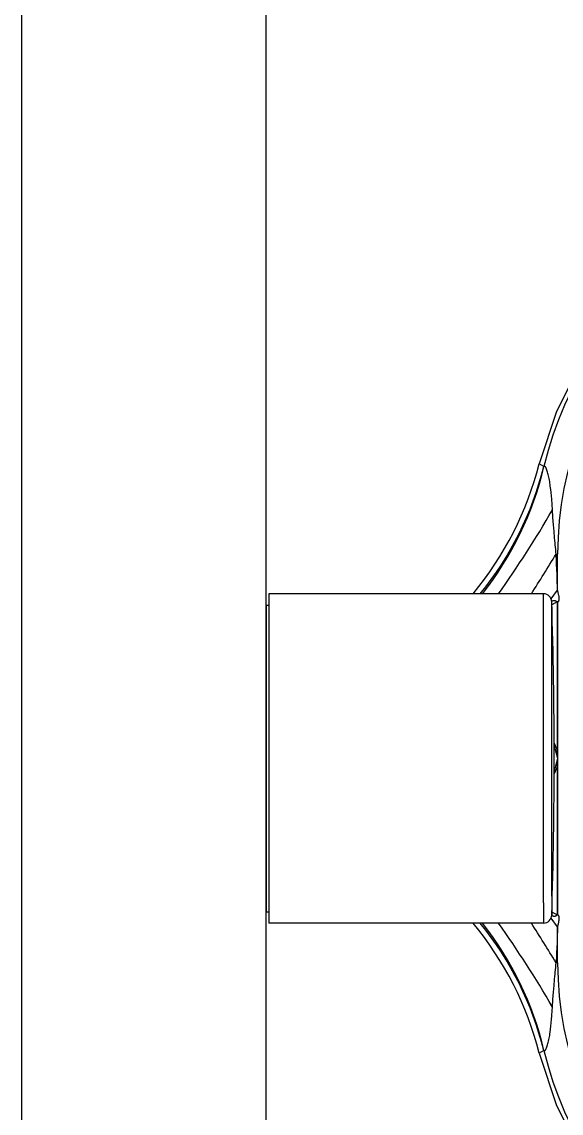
# Model space of a CAD drawing. Header units: millimetres. Extents: x 732 to 1037, y 127 to 299.
# Drawn here: x 739.3026 to 739.3688, y 284.644 to 284.7779 of the extents above; entities that cross this region are included whole.
import ezdxf

# ---------------------------------------------------------------- set-up
doc = ezdxf.new("R2010")
doc.units = ezdxf.units.MM
doc.layers.add('I-ARQ', color=8, linetype='Continuous')

msp = doc.modelspace()

# ---------------------------------------------------------------- linework, layer by layer
at = {"layer": 'I-ARQ'}
for p, q in [((739.30258, 283.97753), (739.30258, 285.18753)), ((739.33258, 283.97753), (739.33258, 285.18753))]:
    msp.add_line(p, q, dxfattribs=at)
for points, knots in [([(739.41067, 284.75853), (739.41067, 284.75853), (739.40392, 284.758), (739.40392, 284.758), (739.40392, 284.758), (739.40392, 284.758), (739.39732, 284.75649), (739.39732, 284.75649), (739.39732, 284.75649), (739.39732, 284.75649), (739.39101, 284.75403), (739.39101, 284.75403), (739.39101, 284.75403), (739.39101, 284.75403), (739.38513, 284.75069), (739.38513, 284.75069), (739.38513, 284.75069), (739.38513, 284.75069), (739.3798, 284.74652), (739.3798, 284.74652), (739.3798, 284.74652), (739.3798, 284.74652), (739.37514, 284.74162), (739.37514, 284.74162), (739.37514, 284.74162), (739.37514, 284.74162), (739.37124, 284.7361), (739.37124, 284.7361), (739.37124, 284.7361), (739.37124, 284.7361), (739.3682, 284.73007), (739.3682, 284.73007), (739.3682, 284.73007), (739.3682, 284.73007), (739.36607, 284.72366), (739.36607, 284.72366)], [0, 0, 0, 0, 0.111111, 0.111111, 0.111111, 0.111111, 0.222222, 0.222222, 0.222222, 0.222222, 0.333333, 0.333333, 0.333333, 0.333333, 0.444444, 0.444444, 0.444444, 0.444444, 0.555556, 0.555556, 0.555556, 0.555556, 0.666667, 0.666667, 0.666667, 0.666667, 0.777778, 0.777778, 0.777778, 0.777778, 0.888889, 0.888889, 0.888889, 0.888889, 1, 1, 1, 1]), ([(739.4554, 284.71989), (739.45192, 284.74115), (739.43396, 284.75703), (739.41243, 284.75787), (739.41243, 284.75787), (739.3909, 284.7587), (739.37176, 284.74427), (739.36664, 284.72333)], [0, 0, 0, 0, 0.5, 0.5, 0.5, 0.5, 1, 1, 1, 1]), ([(739.45245, 284.7194), (739.44889, 284.74116), (739.42922, 284.75655), (739.40725, 284.75477), (739.40725, 284.75477), (739.38527, 284.75298), (739.36834, 284.73463), (739.36834, 284.71258)], [0, 0, 0, 0, 0.5, 0.5, 0.5, 0.5, 1, 1, 1, 1]), ([(739.36666, 284.72332), (739.36666, 284.72332), (739.36665, 284.72332), (739.36665, 284.72332), (739.36665, 284.72332), (739.36665, 284.72332), (739.36665, 284.72332), (739.36665, 284.72332), (739.36665, 284.72332), (739.36665, 284.72332), (739.36665, 284.72332), (739.36665, 284.72332), (739.36665, 284.72332), (739.36665, 284.72332), (739.36665, 284.72332), (739.36665, 284.72332), (739.36665, 284.72332), (739.36665, 284.72332), (739.36664, 284.72332), (739.36664, 284.72332), (739.36664, 284.72332), (739.36664, 284.72332), (739.36664, 284.72332), (739.36664, 284.72332), (739.36664, 284.72332), (739.36664, 284.72332), (739.36664, 284.72333), (739.36664, 284.72333), (739.36664, 284.72333), (739.36664, 284.72333), (739.36664, 284.72333), (739.36664, 284.72333)], [0, 0, 0, 0, 0.125, 0.125, 0.125, 0.125, 0.25, 0.25, 0.25, 0.25, 0.375, 0.375, 0.375, 0.375, 0.5, 0.5, 0.5, 0.5, 0.625, 0.625, 0.625, 0.625, 0.75, 0.75, 0.75, 0.75, 0.875, 0.875, 0.875, 0.875, 1, 1, 1, 1]), ([(739.3677, 284.71801), (739.3677, 284.71801), (739.36766, 284.71867), (739.36766, 284.71867), (739.36766, 284.71867), (739.36766, 284.71867), (739.36761, 284.71931), (739.36761, 284.71931), (739.36761, 284.71931), (739.36761, 284.71931), (739.36757, 284.71973), (739.36757, 284.71973), (739.36757, 284.71973), (739.36757, 284.71973), (739.36753, 284.72014), (739.36753, 284.72014), (739.36753, 284.72014), (739.36753, 284.72014), (739.36749, 284.72053), (739.36749, 284.72053), (739.36749, 284.72053), (739.36749, 284.72053), (739.36744, 284.72092), (739.36744, 284.72092), (739.36744, 284.72092), (739.36744, 284.72092), (739.36742, 284.72111), (739.36742, 284.72111), (739.36742, 284.72111), (739.36742, 284.72111), (739.36739, 284.7213), (739.36739, 284.7213), (739.36739, 284.7213), (739.36739, 284.7213), (739.36736, 284.72148), (739.36736, 284.72148), (739.36736, 284.72148), (739.36736, 284.72148), (739.36733, 284.72166), (739.36733, 284.72166), (739.36733, 284.72166), (739.36733, 284.72166), (739.3673, 284.72184), (739.3673, 284.72184), (739.3673, 284.72184), (739.3673, 284.72184), (739.36726, 284.72201), (739.36726, 284.72201), (739.36726, 284.72201), (739.36726, 284.72201), (739.36723, 284.72218), (739.36723, 284.72218), (739.36723, 284.72218), (739.36723, 284.72218), (739.36719, 284.72234), (739.36719, 284.72234), (739.36719, 284.72234), (739.36719, 284.72234), (739.36715, 284.72249), (739.36715, 284.72249), (739.36715, 284.72249), (739.36715, 284.72249), (739.36711, 284.72263), (739.36711, 284.72263), (739.36711, 284.72263), (739.36711, 284.72263), (739.36707, 284.72277), (739.36707, 284.72277), (739.36707, 284.72277), (739.36707, 284.72277), (739.36703, 284.72289), (739.36703, 284.72289), (739.36703, 284.72289), (739.36703, 284.72289), (739.36698, 284.72301), (739.36698, 284.72301), (739.36698, 284.72301), (739.36698, 284.72301), (739.36694, 284.72311), (739.36694, 284.72311), (739.36694, 284.72311), (739.36694, 284.72311), (739.36692, 284.72315), (739.36692, 284.72315), (739.36692, 284.72315), (739.36692, 284.72315), (739.36689, 284.72319), (739.36689, 284.72319), (739.36689, 284.72319), (739.36689, 284.72319), (739.36687, 284.72323), (739.36687, 284.72323), (739.36687, 284.72323), (739.36687, 284.72323), (739.36685, 284.72326), (739.36685, 284.72326), (739.36685, 284.72326), (739.36685, 284.72326), (739.36683, 284.72329), (739.36683, 284.72329), (739.36683, 284.72329), (739.36683, 284.72329), (739.36681, 284.72331), (739.36681, 284.72331), (739.36681, 284.72331), (739.36681, 284.72331), (739.36679, 284.72333), (739.36679, 284.72333), (739.36679, 284.72333), (739.36679, 284.72333), (739.36677, 284.72334), (739.36677, 284.72334), (739.36677, 284.72334), (739.36677, 284.72334), (739.36675, 284.72335), (739.36675, 284.72335), (739.36675, 284.72335), (739.36675, 284.72335), (739.36673, 284.72336), (739.36673, 284.72336), (739.36673, 284.72336), (739.36673, 284.72336), (739.36671, 284.72335), (739.36671, 284.72335), (739.36671, 284.72335), (739.36671, 284.72335), (739.36669, 284.72335), (739.36669, 284.72335), (739.36669, 284.72335), (739.36669, 284.72335), (739.36667, 284.72334), (739.36667, 284.72334), (739.36667, 284.72334), (739.36667, 284.72334), (739.36666, 284.72332), (739.36666, 284.72332)], [0, 0, 0, 0, 0.029412, 0.029412, 0.029412, 0.029412, 0.058824, 0.058824, 0.058824, 0.058824, 0.088235, 0.088235, 0.088235, 0.088235, 0.117647, 0.117647, 0.117647, 0.117647, 0.147059, 0.147059, 0.147059, 0.147059, 0.176471, 0.176471, 0.176471, 0.176471, 0.205882, 0.205882, 0.205882, 0.205882, 0.235294, 0.235294, 0.235294, 0.235294, 0.264706, 0.264706, 0.264706, 0.264706, 0.294118, 0.294118, 0.294118, 0.294118, 0.323529, 0.323529, 0.323529, 0.323529, 0.352941, 0.352941, 0.352941, 0.352941, 0.382353, 0.382353, 0.382353, 0.382353, 0.411765, 0.411765, 0.411765, 0.411765, 0.441176, 0.441176, 0.441176, 0.441176, 0.470588, 0.470588, 0.470588, 0.470588, 0.5, 0.5, 0.5, 0.5, 0.529412, 0.529412, 0.529412, 0.529412, 0.558824, 0.558824, 0.558824, 0.558824, 0.588235, 0.588235, 0.588235, 0.588235, 0.617647, 0.617647, 0.617647, 0.617647, 0.647059, 0.647059, 0.647059, 0.647059, 0.676471, 0.676471, 0.676471, 0.676471, 0.705882, 0.705882, 0.705882, 0.705882, 0.735294, 0.735294, 0.735294, 0.735294, 0.764706, 0.764706, 0.764706, 0.764706, 0.794118, 0.794118, 0.794118, 0.794118, 0.823529, 0.823529, 0.823529, 0.823529, 0.852941, 0.852941, 0.852941, 0.852941, 0.882353, 0.882353, 0.882353, 0.882353, 0.911765, 0.911765, 0.911765, 0.911765, 0.941176, 0.941176, 0.941176, 0.941176, 0.970588, 0.970588, 0.970588, 0.970588, 1, 1, 1, 1]), ([(739.36815, 284.71258), (739.36815, 284.71258), (739.36813, 284.71286), (739.36813, 284.71286), (739.36813, 284.71286), (739.36813, 284.71286), (739.36811, 284.71315), (739.36811, 284.71315), (739.36811, 284.71315), (739.36811, 284.71315), (739.36808, 284.71344), (739.36808, 284.71344), (739.36808, 284.71344), (739.36808, 284.71344), (739.36805, 284.71372), (739.36805, 284.71372), (739.36805, 284.71372), (739.36805, 284.71372), (739.36802, 284.71401), (739.36802, 284.71401), (739.36802, 284.71401), (739.36802, 284.71401), (739.368, 284.71422), (739.368, 284.71422), (739.368, 284.71422), (739.368, 284.71422), (739.36796, 284.71464), (739.36796, 284.71464), (739.36796, 284.71464), (739.36796, 284.71464), (739.3679, 284.71537), (739.3679, 284.71537), (739.3679, 284.71537), (739.3679, 284.71537), (739.36783, 284.71619), (739.36783, 284.71619), (739.36783, 284.71619), (739.36783, 284.71619), (739.36776, 284.71708), (739.36776, 284.71708), (739.36776, 284.71708), (739.36776, 284.71708), (739.3677, 284.71801), (739.3677, 284.71801)], [0, 0, 0, 0, 0.090909, 0.090909, 0.090909, 0.090909, 0.181818, 0.181818, 0.181818, 0.181818, 0.272727, 0.272727, 0.272727, 0.272727, 0.363636, 0.363636, 0.363636, 0.363636, 0.454545, 0.454545, 0.454545, 0.454545, 0.545455, 0.545455, 0.545455, 0.545455, 0.636364, 0.636364, 0.636364, 0.636364, 0.727273, 0.727273, 0.727273, 0.727273, 0.818182, 0.818182, 0.818182, 0.818182, 0.909091, 0.909091, 0.909091, 0.909091, 1, 1, 1, 1]), ([(739.36834, 284.70818), (739.36834, 284.70818), (739.36832, 284.70851), (739.36832, 284.70851), (739.36832, 284.70851), (739.36832, 284.70851), (739.3683, 284.70883), (739.3683, 284.70883), (739.3683, 284.70883), (739.3683, 284.70883), (739.36829, 284.70904), (739.36829, 284.70904), (739.36829, 284.70904), (739.36829, 284.70904), (739.36828, 284.70947), (739.36828, 284.70947), (739.36828, 284.70947), (739.36828, 284.70947), (739.36826, 284.71011), (739.36826, 284.71011), (739.36826, 284.71011), (739.36826, 284.71011), (739.36824, 284.71074), (739.36824, 284.71074), (739.36824, 284.71074), (739.36824, 284.71074), (739.36821, 284.71136), (739.36821, 284.71136), (739.36821, 284.71136), (739.36821, 284.71136), (739.36819, 284.71198), (739.36819, 284.71198), (739.36819, 284.71198), (739.36819, 284.71198), (739.36817, 284.71228), (739.36817, 284.71228), (739.36817, 284.71228), (739.36817, 284.71228), (739.36815, 284.71258), (739.36815, 284.71258)], [0, 0, 0, 0, 0.1, 0.1, 0.1, 0.1, 0.2, 0.2, 0.2, 0.2, 0.3, 0.3, 0.3, 0.3, 0.4, 0.4, 0.4, 0.4, 0.5, 0.5, 0.5, 0.5, 0.6, 0.6, 0.6, 0.6, 0.7, 0.7, 0.7, 0.7, 0.8, 0.8, 0.8, 0.8, 0.9, 0.9, 0.9, 0.9, 1, 1, 1, 1]), ([(739.36839, 284.70672), (739.36839, 284.70672), (739.36842, 284.70674), (739.36842, 284.70674), (739.36842, 284.70674), (739.36842, 284.70674), (739.36844, 284.70677), (739.36844, 284.70677), (739.36844, 284.70677), (739.36844, 284.70677), (739.36847, 284.70681), (739.36847, 284.70681), (739.36847, 284.70681), (739.36847, 284.70681), (739.36848, 284.70684), (739.36848, 284.70684), (739.36848, 284.70684), (739.36848, 284.70684), (739.3685, 284.70688), (739.3685, 284.70688), (739.3685, 284.70688), (739.3685, 284.70688), (739.36851, 284.70692), (739.36851, 284.70692), (739.36851, 284.70692), (739.36851, 284.70692), (739.36852, 284.70696), (739.36852, 284.70696), (739.36852, 284.70696), (739.36852, 284.70696), (739.36853, 284.707), (739.36853, 284.707), (739.36853, 284.707), (739.36853, 284.707), (739.36854, 284.70704), (739.36854, 284.70704), (739.36854, 284.70704), (739.36854, 284.70704), (739.36854, 284.70709), (739.36854, 284.70709), (739.36854, 284.70709), (739.36854, 284.70709), (739.36854, 284.70717), (739.36854, 284.70717), (739.36854, 284.70717), (739.36854, 284.70717), (739.36853, 284.70726), (739.36853, 284.70726), (739.36853, 284.70726), (739.36853, 284.70726), (739.36852, 284.70734), (739.36852, 284.70734), (739.36852, 284.70734), (739.36852, 284.70734), (739.36851, 284.70742), (739.36851, 284.70742), (739.36851, 284.70742), (739.36851, 284.70742), (739.36849, 284.7075), (739.36849, 284.7075), (739.36849, 284.7075), (739.36849, 284.7075), (739.36846, 284.70766), (739.36846, 284.70766), (739.36846, 284.70766), (739.36846, 284.70766), (739.36841, 284.70789), (739.36841, 284.70789), (739.36841, 284.70789), (739.36841, 284.70789), (739.36834, 284.70818), (739.36834, 284.70818)], [0, 0, 0, 0, 0.055556, 0.055556, 0.055556, 0.055556, 0.111111, 0.111111, 0.111111, 0.111111, 0.166667, 0.166667, 0.166667, 0.166667, 0.222222, 0.222222, 0.222222, 0.222222, 0.277778, 0.277778, 0.277778, 0.277778, 0.333333, 0.333333, 0.333333, 0.333333, 0.388889, 0.388889, 0.388889, 0.388889, 0.444444, 0.444444, 0.444444, 0.444444, 0.5, 0.5, 0.5, 0.5, 0.555556, 0.555556, 0.555556, 0.555556, 0.611111, 0.611111, 0.611111, 0.611111, 0.666667, 0.666667, 0.666667, 0.666667, 0.722222, 0.722222, 0.722222, 0.722222, 0.777778, 0.777778, 0.777778, 0.777778, 0.833333, 0.833333, 0.833333, 0.833333, 0.888889, 0.888889, 0.888889, 0.888889, 0.944444, 0.944444, 0.944444, 0.944444, 1, 1, 1, 1]), ([(739.36829, 284.70672), (739.36829, 284.70672), (739.36828, 284.70673), (739.36828, 284.70673), (739.36828, 284.70673), (739.36828, 284.70673), (739.36825, 284.70674), (739.36825, 284.70674), (739.36825, 284.70674), (739.36825, 284.70674), (739.36821, 284.70677), (739.36821, 284.70677), (739.36821, 284.70677), (739.36821, 284.70677), (739.36818, 284.70679), (739.36818, 284.70679), (739.36818, 284.70679), (739.36818, 284.70679), (739.36814, 284.70681), (739.36814, 284.70681), (739.36814, 284.70681), (739.36814, 284.70681), (739.3681, 284.70683), (739.3681, 284.70683), (739.3681, 284.70683), (739.3681, 284.70683), (739.36806, 284.70684), (739.36806, 284.70684), (739.36806, 284.70684), (739.36806, 284.70684), (739.36802, 284.70685), (739.36802, 284.70685), (739.36802, 284.70685), (739.36802, 284.70685), (739.36798, 284.70685), (739.36798, 284.70685), (739.36798, 284.70685), (739.36798, 284.70685), (739.36794, 284.70686), (739.36794, 284.70686), (739.36794, 284.70686), (739.36794, 284.70686), (739.36789, 284.70685), (739.36789, 284.70685), (739.36789, 284.70685), (739.36789, 284.70685), (739.36784, 284.70685), (739.36784, 284.70685), (739.36784, 284.70685), (739.36784, 284.70685), (739.3678, 284.70684), (739.3678, 284.70684), (739.3678, 284.70684), (739.3678, 284.70684), (739.36775, 284.70684), (739.36775, 284.70684), (739.36775, 284.70684), (739.36775, 284.70684), (739.36765, 284.70682), (739.36765, 284.70682), (739.36765, 284.70682), (739.36765, 284.70682), (739.36761, 284.7068), (739.36761, 284.7068)], [0, 0, 0, 0, 0.0625, 0.0625, 0.0625, 0.0625, 0.125, 0.125, 0.125, 0.125, 0.1875, 0.1875, 0.1875, 0.1875, 0.25, 0.25, 0.25, 0.25, 0.3125, 0.3125, 0.3125, 0.3125, 0.375, 0.375, 0.375, 0.375, 0.4375, 0.4375, 0.4375, 0.4375, 0.5, 0.5, 0.5, 0.5, 0.5625, 0.5625, 0.5625, 0.5625, 0.625, 0.625, 0.625, 0.625, 0.6875, 0.6875, 0.6875, 0.6875, 0.75, 0.75, 0.75, 0.75, 0.8125, 0.8125, 0.8125, 0.8125, 0.875, 0.875, 0.875, 0.875, 0.9375, 0.9375, 0.9375, 0.9375, 1, 1, 1, 1]), ([(739.3683, 284.68847), (739.3683, 284.68847), (739.3683, 284.70022), (739.3683, 284.70022), (739.3683, 284.70022), (739.3683, 284.70022), (739.3683, 284.70465), (739.3683, 284.70465), (739.3683, 284.70465), (739.3683, 284.70465), (739.3683, 284.7057), (739.3683, 284.7057), (739.3683, 284.7057), (739.3683, 284.7057), (739.3683, 284.70621), (739.3683, 284.70621), (739.3683, 284.70621), (739.3683, 284.70621), (739.3683, 284.70646), (739.3683, 284.70646), (739.3683, 284.70646), (739.3683, 284.70646), (739.3683, 284.70658), (739.3683, 284.70658), (739.3683, 284.70658), (739.3683, 284.70658), (739.3683, 284.70665), (739.3683, 284.70665), (739.3683, 284.70665), (739.3683, 284.70665), (739.3683, 284.70667), (739.3683, 284.70667), (739.3683, 284.70667), (739.3683, 284.70667), (739.36829, 284.70672), (739.36829, 284.70672)], [0, 0, 0, 0, 0.111111, 0.111111, 0.111111, 0.111111, 0.222222, 0.222222, 0.222222, 0.222222, 0.333333, 0.333333, 0.333333, 0.333333, 0.444444, 0.444444, 0.444444, 0.444444, 0.555556, 0.555556, 0.555556, 0.555556, 0.666667, 0.666667, 0.666667, 0.666667, 0.777778, 0.777778, 0.777778, 0.777778, 0.888889, 0.888889, 0.888889, 0.888889, 1, 1, 1, 1]), ([(739.36838, 284.68753), (739.36838, 284.68753), (739.36838, 284.69986), (739.36838, 284.69986), (739.36838, 284.69986), (739.36838, 284.69986), (739.36838, 284.70454), (739.36838, 284.70454), (739.36838, 284.70454), (739.36838, 284.70454), (739.36838, 284.70564), (739.36838, 284.70564), (739.36838, 284.70564), (739.36838, 284.70564), (739.36838, 284.70618), (739.36838, 284.70618), (739.36838, 284.70618), (739.36838, 284.70618), (739.36838, 284.70645), (739.36838, 284.70645), (739.36838, 284.70645), (739.36838, 284.70645), (739.36838, 284.70658), (739.36838, 284.70658), (739.36838, 284.70658), (739.36838, 284.70658), (739.36838, 284.70664), (739.36838, 284.70664), (739.36838, 284.70664), (739.36838, 284.70664), (739.36838, 284.70667), (739.36838, 284.70667), (739.36838, 284.70667), (739.36838, 284.70667), (739.36839, 284.70672), (739.36839, 284.70672)], [0, 0, 0, 0, 0.111111, 0.111111, 0.111111, 0.111111, 0.222222, 0.222222, 0.222222, 0.222222, 0.333333, 0.333333, 0.333333, 0.333333, 0.444444, 0.444444, 0.444444, 0.444444, 0.555556, 0.555556, 0.555556, 0.555556, 0.666667, 0.666667, 0.666667, 0.666667, 0.777778, 0.777778, 0.777778, 0.777778, 0.888889, 0.888889, 0.888889, 0.888889, 1, 1, 1, 1]), ([(739.33258, 284.695), (739.33258, 284.69501), (739.33258, 284.69501), (739.33258, 284.69501), (739.33258, 284.69501), (739.33258, 284.69501), (739.33258, 284.69501), (739.33258, 284.69501), (739.33258, 284.69501), (739.33258, 284.69501), (739.33258, 284.69501), (739.33258, 284.69501), (739.33258, 284.69501), (739.33258, 284.69501), (739.33258, 284.69501), (739.33258, 284.69501), (739.33258, 284.69501), (739.33258, 284.69501), (739.33258, 284.69501), (739.33258, 284.69501), (739.33258, 284.69501), (739.33258, 284.69501), (739.33258, 284.69501), (739.33258, 284.69501), (739.33258, 284.69501), (739.33258, 284.69501), (739.33258, 284.695), (739.33258, 284.695), (739.33258, 284.695), (739.33258, 284.695), (739.33258, 284.695), (739.33258, 284.695), (739.33258, 284.695), (739.33258, 284.695), (739.33258, 284.695), (739.33258, 284.695)], [0, 0, 0, 0, 0.111111, 0.111111, 0.111111, 0.111111, 0.222222, 0.222222, 0.222222, 0.222222, 0.333333, 0.333333, 0.333333, 0.333333, 0.444444, 0.444444, 0.444444, 0.444444, 0.555556, 0.555556, 0.555556, 0.555556, 0.666667, 0.666667, 0.666667, 0.666667, 0.777778, 0.777778, 0.777778, 0.777778, 0.888889, 0.888889, 0.888889, 0.888889, 1, 1, 1, 1]), ([(739.36839, 284.66834), (739.36839, 284.66834), (739.36838, 284.66838), (739.36838, 284.66838), (739.36838, 284.66838), (739.36838, 284.66838), (739.36838, 284.6684), (739.36838, 284.6684), (739.36838, 284.6684), (739.36838, 284.6684), (739.36838, 284.66846), (739.36838, 284.66846), (739.36838, 284.66846), (739.36838, 284.66846), (739.36838, 284.66856), (739.36838, 284.66856), (739.36838, 284.66856), (739.36838, 284.66856), (739.36838, 284.66877), (739.36838, 284.66877), (739.36838, 284.66877), (739.36838, 284.66877), (739.36838, 284.6692), (739.36838, 284.6692), (739.36838, 284.6692), (739.36838, 284.6692), (739.36838, 284.67008), (739.36838, 284.67008), (739.36838, 284.67008), (739.36838, 284.67008), (739.36838, 284.67374), (739.36838, 284.67374), (739.36838, 284.67374), (739.36838, 284.67374), (739.36838, 284.68753), (739.36838, 284.68753)], [0, 0, 0, 0, 0.111111, 0.111111, 0.111111, 0.111111, 0.222222, 0.222222, 0.222222, 0.222222, 0.333333, 0.333333, 0.333333, 0.333333, 0.444444, 0.444444, 0.444444, 0.444444, 0.555556, 0.555556, 0.555556, 0.555556, 0.666667, 0.666667, 0.666667, 0.666667, 0.777778, 0.777778, 0.777778, 0.777778, 0.888889, 0.888889, 0.888889, 0.888889, 1, 1, 1, 1]), ([(739.36829, 284.66834), (739.36829, 284.66834), (739.3683, 284.66838), (739.3683, 284.66838), (739.3683, 284.66838), (739.3683, 284.66838), (739.3683, 284.6684), (739.3683, 284.6684), (739.3683, 284.6684), (739.3683, 284.6684), (739.3683, 284.66845), (739.3683, 284.66845), (739.3683, 284.66845), (739.3683, 284.66845), (739.3683, 284.66855), (739.3683, 284.66855), (739.3683, 284.66855), (739.3683, 284.66855), (739.3683, 284.66875), (739.3683, 284.66875), (739.3683, 284.66875), (739.3683, 284.66875), (739.3683, 284.66916), (739.3683, 284.66916), (739.3683, 284.66916), (739.3683, 284.66916), (739.3683, 284.67), (739.3683, 284.67), (739.3683, 284.67), (739.3683, 284.67), (739.3683, 284.67349), (739.3683, 284.67349), (739.3683, 284.67349), (739.3683, 284.67349), (739.3683, 284.68659), (739.3683, 284.68659)], [0, 0, 0, 0, 0.111111, 0.111111, 0.111111, 0.111111, 0.222222, 0.222222, 0.222222, 0.222222, 0.333333, 0.333333, 0.333333, 0.333333, 0.444444, 0.444444, 0.444444, 0.444444, 0.555556, 0.555556, 0.555556, 0.555556, 0.666667, 0.666667, 0.666667, 0.666667, 0.777778, 0.777778, 0.777778, 0.777778, 0.888889, 0.888889, 0.888889, 0.888889, 1, 1, 1, 1]), ([(739.36761, 284.66826), (739.36761, 284.66826), (739.36769, 284.66823), (739.36769, 284.66823), (739.36769, 284.66823), (739.36769, 284.66823), (739.36778, 284.66822), (739.36778, 284.66822), (739.36778, 284.66822), (739.36778, 284.66822), (739.36782, 284.66821), (739.36782, 284.66821), (739.36782, 284.66821), (739.36782, 284.66821), (739.36786, 284.66821), (739.36786, 284.66821), (739.36786, 284.66821), (739.36786, 284.66821), (739.3679, 284.6682), (739.3679, 284.6682), (739.3679, 284.6682), (739.3679, 284.6682), (739.36794, 284.6682), (739.36794, 284.6682), (739.36794, 284.6682), (739.36794, 284.6682), (739.36798, 284.66821), (739.36798, 284.66821), (739.36798, 284.66821), (739.36798, 284.66821), (739.36802, 284.66821), (739.36802, 284.66821), (739.36802, 284.66821), (739.36802, 284.66821), (739.36805, 284.66822), (739.36805, 284.66822), (739.36805, 284.66822), (739.36805, 284.66822), (739.36809, 284.66823), (739.36809, 284.66823), (739.36809, 284.66823), (739.36809, 284.66823), (739.36812, 284.66824), (739.36812, 284.66824), (739.36812, 284.66824), (739.36812, 284.66824), (739.36815, 284.66826), (739.36815, 284.66826), (739.36815, 284.66826), (739.36815, 284.66826), (739.36819, 284.66827), (739.36819, 284.66827), (739.36819, 284.66827), (739.36819, 284.66827), (739.36822, 284.66829), (739.36822, 284.66829), (739.36822, 284.66829), (739.36822, 284.66829), (739.36825, 284.66832), (739.36825, 284.66832), (739.36825, 284.66832), (739.36825, 284.66832), (739.36828, 284.66833), (739.36828, 284.66833), (739.36828, 284.66833), (739.36828, 284.66833), (739.36829, 284.66834), (739.36829, 284.66834)], [0, 0, 0, 0, 0.058824, 0.058824, 0.058824, 0.058824, 0.117647, 0.117647, 0.117647, 0.117647, 0.176471, 0.176471, 0.176471, 0.176471, 0.235294, 0.235294, 0.235294, 0.235294, 0.294118, 0.294118, 0.294118, 0.294118, 0.352941, 0.352941, 0.352941, 0.352941, 0.411765, 0.411765, 0.411765, 0.411765, 0.470588, 0.470588, 0.470588, 0.470588, 0.529412, 0.529412, 0.529412, 0.529412, 0.588235, 0.588235, 0.588235, 0.588235, 0.647059, 0.647059, 0.647059, 0.647059, 0.705882, 0.705882, 0.705882, 0.705882, 0.764706, 0.764706, 0.764706, 0.764706, 0.823529, 0.823529, 0.823529, 0.823529, 0.882353, 0.882353, 0.882353, 0.882353, 0.941176, 0.941176, 0.941176, 0.941176, 1, 1, 1, 1]), ([(739.36834, 284.66687), (739.36834, 284.66687), (739.36843, 284.66724), (739.36843, 284.66724), (739.36843, 284.66724), (739.36843, 284.66724), (739.36847, 284.66745), (739.36847, 284.66745), (739.36847, 284.66745), (739.36847, 284.66745), (739.3685, 284.66757), (739.3685, 284.66757), (739.3685, 284.66757), (739.3685, 284.66757), (739.36852, 284.66771), (739.36852, 284.66771), (739.36852, 284.66771), (739.36852, 284.66771), (739.36853, 284.6678), (739.36853, 284.6678), (739.36853, 284.6678), (739.36853, 284.6678), (739.36854, 284.66789), (739.36854, 284.66789), (739.36854, 284.66789), (739.36854, 284.66789), (739.36854, 284.66794), (739.36854, 284.66794), (739.36854, 284.66794), (739.36854, 284.66794), (739.36854, 284.66798), (739.36854, 284.66798), (739.36854, 284.66798), (739.36854, 284.66798), (739.36853, 284.66803), (739.36853, 284.66803), (739.36853, 284.66803), (739.36853, 284.66803), (739.36853, 284.66808), (739.36853, 284.66808), (739.36853, 284.66808), (739.36853, 284.66808), (739.36852, 284.66812), (739.36852, 284.66812), (739.36852, 284.66812), (739.36852, 284.66812), (739.36851, 284.66816), (739.36851, 284.66816), (739.36851, 284.66816), (739.36851, 284.66816), (739.36849, 284.66821), (739.36849, 284.66821), (739.36849, 284.66821), (739.36849, 284.66821), (739.36847, 284.66824), (739.36847, 284.66824), (739.36847, 284.66824), (739.36847, 284.66824), (739.36845, 284.66828), (739.36845, 284.66828), (739.36845, 284.66828), (739.36845, 284.66828), (739.36842, 284.66831), (739.36842, 284.66831), (739.36842, 284.66831), (739.36842, 284.66831), (739.36841, 284.66833), (739.36841, 284.66833), (739.36841, 284.66833), (739.36841, 284.66833), (739.36839, 284.66834), (739.36839, 284.66834)], [0, 0, 0, 0, 0.055556, 0.055556, 0.055556, 0.055556, 0.111111, 0.111111, 0.111111, 0.111111, 0.166667, 0.166667, 0.166667, 0.166667, 0.222222, 0.222222, 0.222222, 0.222222, 0.277778, 0.277778, 0.277778, 0.277778, 0.333333, 0.333333, 0.333333, 0.333333, 0.388889, 0.388889, 0.388889, 0.388889, 0.444444, 0.444444, 0.444444, 0.444444, 0.5, 0.5, 0.5, 0.5, 0.555556, 0.555556, 0.555556, 0.555556, 0.611111, 0.611111, 0.611111, 0.611111, 0.666667, 0.666667, 0.666667, 0.666667, 0.722222, 0.722222, 0.722222, 0.722222, 0.777778, 0.777778, 0.777778, 0.777778, 0.833333, 0.833333, 0.833333, 0.833333, 0.888889, 0.888889, 0.888889, 0.888889, 0.944444, 0.944444, 0.944444, 0.944444, 1, 1, 1, 1]), ([(739.36834, 284.66687), (739.36834, 284.66687), (739.36832, 284.66655), (739.36832, 284.66655), (739.36832, 284.66655), (739.36832, 284.66655), (739.3683, 284.66623), (739.3683, 284.66623), (739.3683, 284.66623), (739.3683, 284.66623), (739.36829, 284.66602), (739.36829, 284.66602), (739.36829, 284.66602), (739.36829, 284.66602), (739.36828, 284.66559), (739.36828, 284.66559), (739.36828, 284.66559), (739.36828, 284.66559), (739.36826, 284.66495), (739.36826, 284.66495), (739.36826, 284.66495), (739.36826, 284.66495), (739.36824, 284.66432), (739.36824, 284.66432), (739.36824, 284.66432), (739.36824, 284.66432), (739.36821, 284.6637), (739.36821, 284.6637), (739.36821, 284.6637), (739.36821, 284.6637), (739.36819, 284.66308), (739.36819, 284.66308), (739.36819, 284.66308), (739.36819, 284.66308), (739.36817, 284.66278), (739.36817, 284.66278), (739.36817, 284.66278), (739.36817, 284.66278), (739.36815, 284.66248), (739.36815, 284.66248)], [0, 0, 0, 0, 0.1, 0.1, 0.1, 0.1, 0.2, 0.2, 0.2, 0.2, 0.3, 0.3, 0.3, 0.3, 0.4, 0.4, 0.4, 0.4, 0.5, 0.5, 0.5, 0.5, 0.6, 0.6, 0.6, 0.6, 0.7, 0.7, 0.7, 0.7, 0.8, 0.8, 0.8, 0.8, 0.9, 0.9, 0.9, 0.9, 1, 1, 1, 1]), ([(739.3677, 284.65705), (739.3677, 284.65705), (739.36776, 284.65798), (739.36776, 284.65798), (739.36776, 284.65798), (739.36776, 284.65798), (739.36783, 284.65887), (739.36783, 284.65887), (739.36783, 284.65887), (739.36783, 284.65887), (739.3679, 284.65969), (739.3679, 284.65969), (739.3679, 284.65969), (739.3679, 284.65969), (739.36796, 284.66042), (739.36796, 284.66042), (739.36796, 284.66042), (739.36796, 284.66042), (739.368, 284.66084), (739.368, 284.66084), (739.368, 284.66084), (739.368, 284.66084), (739.36802, 284.66104), (739.36802, 284.66104), (739.36802, 284.66104), (739.36802, 284.66104), (739.36805, 284.66133), (739.36805, 284.66133), (739.36805, 284.66133), (739.36805, 284.66133), (739.36808, 284.66162), (739.36808, 284.66162), (739.36808, 284.66162), (739.36808, 284.66162), (739.36811, 284.66191), (739.36811, 284.66191), (739.36811, 284.66191), (739.36811, 284.66191), (739.36813, 284.6622), (739.36813, 284.6622), (739.36813, 284.6622), (739.36813, 284.6622), (739.36815, 284.66248), (739.36815, 284.66248)], [0, 0, 0, 0, 0.090909, 0.090909, 0.090909, 0.090909, 0.181818, 0.181818, 0.181818, 0.181818, 0.272727, 0.272727, 0.272727, 0.272727, 0.363636, 0.363636, 0.363636, 0.363636, 0.454545, 0.454545, 0.454545, 0.454545, 0.545455, 0.545455, 0.545455, 0.545455, 0.636364, 0.636364, 0.636364, 0.636364, 0.727273, 0.727273, 0.727273, 0.727273, 0.818182, 0.818182, 0.818182, 0.818182, 0.909091, 0.909091, 0.909091, 0.909091, 1, 1, 1, 1]), ([(739.36834, 284.66248), (739.36834, 284.64043), (739.38527, 284.62208), (739.40725, 284.62029), (739.40725, 284.62029), (739.42922, 284.61851), (739.44889, 284.63389), (739.45245, 284.65566)], [0, 0, 0, 0, 0.5, 0.5, 0.5, 0.5, 1, 1, 1, 1]), ([(739.36666, 284.65174), (739.36666, 284.65174), (739.36667, 284.65172), (739.36667, 284.65172), (739.36667, 284.65172), (739.36667, 284.65172), (739.36669, 284.65171), (739.36669, 284.65171), (739.36669, 284.65171), (739.36669, 284.65171), (739.36671, 284.65171), (739.36671, 284.65171), (739.36671, 284.65171), (739.36671, 284.65171), (739.36673, 284.6517), (739.36673, 284.6517), (739.36673, 284.6517), (739.36673, 284.6517), (739.36675, 284.65171), (739.36675, 284.65171), (739.36675, 284.65171), (739.36675, 284.65171), (739.36676, 284.65172), (739.36676, 284.65172), (739.36676, 284.65172), (739.36676, 284.65172), (739.36679, 284.65173), (739.36679, 284.65173), (739.36679, 284.65173), (739.36679, 284.65173), (739.36681, 284.65175), (739.36681, 284.65175), (739.36681, 284.65175), (739.36681, 284.65175), (739.36683, 284.65177), (739.36683, 284.65177), (739.36683, 284.65177), (739.36683, 284.65177), (739.36685, 284.6518), (739.36685, 284.6518), (739.36685, 284.6518), (739.36685, 284.6518), (739.36687, 284.65183), (739.36687, 284.65183), (739.36687, 284.65183), (739.36687, 284.65183), (739.36689, 284.65187), (739.36689, 284.65187), (739.36689, 284.65187), (739.36689, 284.65187), (739.36692, 284.65191), (739.36692, 284.65191), (739.36692, 284.65191), (739.36692, 284.65191), (739.36694, 284.65195), (739.36694, 284.65195), (739.36694, 284.65195), (739.36694, 284.65195), (739.36698, 284.65205), (739.36698, 284.65205), (739.36698, 284.65205), (739.36698, 284.65205), (739.36703, 284.65216), (739.36703, 284.65216), (739.36703, 284.65216), (739.36703, 284.65216), (739.36707, 284.65229), (739.36707, 284.65229), (739.36707, 284.65229), (739.36707, 284.65229), (739.36711, 284.65242), (739.36711, 284.65242), (739.36711, 284.65242), (739.36711, 284.65242), (739.36715, 284.65257), (739.36715, 284.65257), (739.36715, 284.65257), (739.36715, 284.65257), (739.36719, 284.65272), (739.36719, 284.65272), (739.36719, 284.65272), (739.36719, 284.65272), (739.36723, 284.65288), (739.36723, 284.65288), (739.36723, 284.65288), (739.36723, 284.65288), (739.36726, 284.65305), (739.36726, 284.65305), (739.36726, 284.65305), (739.36726, 284.65305), (739.3673, 284.65322), (739.3673, 284.65322), (739.3673, 284.65322), (739.3673, 284.65322), (739.36733, 284.65339), (739.36733, 284.65339), (739.36733, 284.65339), (739.36733, 284.65339), (739.36736, 284.65357), (739.36736, 284.65357), (739.36736, 284.65357), (739.36736, 284.65357), (739.36739, 284.65376), (739.36739, 284.65376), (739.36739, 284.65376), (739.36739, 284.65376), (739.36742, 284.65395), (739.36742, 284.65395), (739.36742, 284.65395), (739.36742, 284.65395), (739.36747, 284.65433), (739.36747, 284.65433), (739.36747, 284.65433), (739.36747, 284.65433), (739.36751, 284.65472), (739.36751, 284.65472), (739.36751, 284.65472), (739.36751, 284.65472), (739.36755, 284.65512), (739.36755, 284.65512), (739.36755, 284.65512), (739.36755, 284.65512), (739.36759, 284.65554), (739.36759, 284.65554), (739.36759, 284.65554), (739.36759, 284.65554), (739.36763, 284.65596), (739.36763, 284.65596), (739.36763, 284.65596), (739.36763, 284.65596), (739.36767, 284.65661), (739.36767, 284.65661), (739.36767, 284.65661), (739.36767, 284.65661), (739.3677, 284.65705), (739.3677, 284.65705)], [0, 0, 0, 0, 0.029412, 0.029412, 0.029412, 0.029412, 0.058824, 0.058824, 0.058824, 0.058824, 0.088235, 0.088235, 0.088235, 0.088235, 0.117647, 0.117647, 0.117647, 0.117647, 0.147059, 0.147059, 0.147059, 0.147059, 0.176471, 0.176471, 0.176471, 0.176471, 0.205882, 0.205882, 0.205882, 0.205882, 0.235294, 0.235294, 0.235294, 0.235294, 0.264706, 0.264706, 0.264706, 0.264706, 0.294118, 0.294118, 0.294118, 0.294118, 0.323529, 0.323529, 0.323529, 0.323529, 0.352941, 0.352941, 0.352941, 0.352941, 0.382353, 0.382353, 0.382353, 0.382353, 0.411765, 0.411765, 0.411765, 0.411765, 0.441176, 0.441176, 0.441176, 0.441176, 0.470588, 0.470588, 0.470588, 0.470588, 0.5, 0.5, 0.5, 0.5, 0.529412, 0.529412, 0.529412, 0.529412, 0.558824, 0.558824, 0.558824, 0.558824, 0.588235, 0.588235, 0.588235, 0.588235, 0.617647, 0.617647, 0.617647, 0.617647, 0.647059, 0.647059, 0.647059, 0.647059, 0.676471, 0.676471, 0.676471, 0.676471, 0.705882, 0.705882, 0.705882, 0.705882, 0.735294, 0.735294, 0.735294, 0.735294, 0.764706, 0.764706, 0.764706, 0.764706, 0.794118, 0.794118, 0.794118, 0.794118, 0.823529, 0.823529, 0.823529, 0.823529, 0.852941, 0.852941, 0.852941, 0.852941, 0.882353, 0.882353, 0.882353, 0.882353, 0.911765, 0.911765, 0.911765, 0.911765, 0.941176, 0.941176, 0.941176, 0.941176, 0.970588, 0.970588, 0.970588, 0.970588, 1, 1, 1, 1]), ([(739.36664, 284.65173), (739.37176, 284.63079), (739.3909, 284.61636), (739.41243, 284.61719), (739.41243, 284.61719), (739.43396, 284.61803), (739.45192, 284.63391), (739.4554, 284.65517)], [0, 0, 0, 0, 0.5, 0.5, 0.5, 0.5, 1, 1, 1, 1]), ([(739.36607, 284.6514), (739.36607, 284.6514), (739.3682, 284.64499), (739.3682, 284.64499), (739.3682, 284.64499), (739.3682, 284.64499), (739.37124, 284.63896), (739.37124, 284.63896), (739.37124, 284.63896), (739.37124, 284.63896), (739.37514, 284.63343), (739.37514, 284.63343), (739.37514, 284.63343), (739.37514, 284.63343), (739.3798, 284.62854), (739.3798, 284.62854), (739.3798, 284.62854), (739.3798, 284.62854), (739.38513, 284.62437), (739.38513, 284.62437), (739.38513, 284.62437), (739.38513, 284.62437), (739.39101, 284.62103), (739.39101, 284.62103), (739.39101, 284.62103), (739.39101, 284.62103), (739.39732, 284.61857), (739.39732, 284.61857), (739.39732, 284.61857), (739.39732, 284.61857), (739.40392, 284.61706), (739.40392, 284.61706), (739.40392, 284.61706), (739.40392, 284.61706), (739.41067, 284.61653), (739.41067, 284.61653)], [0, 0, 0, 0, 0.111111, 0.111111, 0.111111, 0.111111, 0.222222, 0.222222, 0.222222, 0.222222, 0.333333, 0.333333, 0.333333, 0.333333, 0.444444, 0.444444, 0.444444, 0.444444, 0.555556, 0.555556, 0.555556, 0.555556, 0.666667, 0.666667, 0.666667, 0.666667, 0.777778, 0.777778, 0.777778, 0.777778, 0.888889, 0.888889, 0.888889, 0.888889, 1, 1, 1, 1]), ([(739.36664, 284.65173), (739.36664, 284.65173), (739.36664, 284.65174), (739.36664, 284.65174), (739.36664, 284.65174), (739.36664, 284.65174), (739.36664, 284.65174), (739.36664, 284.65174), (739.36664, 284.65174), (739.36664, 284.65174), (739.36664, 284.65174), (739.36664, 284.65174), (739.36664, 284.65174), (739.36664, 284.65174), (739.36665, 284.65174), (739.36665, 284.65174), (739.36665, 284.65174), (739.36665, 284.65174), (739.36665, 284.65174), (739.36665, 284.65174), (739.36665, 284.65174), (739.36665, 284.65174), (739.36665, 284.65174), (739.36665, 284.65174), (739.36665, 284.65174), (739.36665, 284.65174), (739.36666, 284.65174), (739.36666, 284.65174), (739.36666, 284.65174), (739.36666, 284.65174), (739.36666, 284.65174), (739.36666, 284.65174)], [0, 0, 0, 0, 0.125, 0.125, 0.125, 0.125, 0.25, 0.25, 0.25, 0.25, 0.375, 0.375, 0.375, 0.375, 0.5, 0.5, 0.5, 0.5, 0.625, 0.625, 0.625, 0.625, 0.75, 0.75, 0.75, 0.75, 0.875, 0.875, 0.875, 0.875, 1, 1, 1, 1])]:
    msp.add_open_spline(points, degree=3, knots=knots, dxfattribs=at)
for points in [[(739.35796, 284.70772), (739.36182, 284.71236), (739.36459, 284.71781), (739.36607, 284.72366)], [(739.36664, 284.72333), (739.36664, 284.72333), (739.36607, 284.72366), (739.36607, 284.72366)], [(739.35885, 284.70772), (739.36256, 284.71229), (739.36522, 284.71762), (739.36664, 284.72333)], [(739.3591, 284.70772), (739.36272, 284.71231), (739.3653, 284.71763), (739.36666, 284.72332)], [(739.36664, 284.72333), (739.36664, 284.72333), (739.36666, 284.72333), (739.36666, 284.72333)], [(739.36665, 284.72334), (739.36665, 284.72334), (739.36665, 284.72331), (739.36665, 284.72331)], [(739.36108, 284.70772), (739.36345, 284.71104), (739.36565, 284.71448), (739.3677, 284.71801)], [(739.36512, 284.70772), (739.36613, 284.70933), (739.36715, 284.71095), (739.36815, 284.71258)], [(739.36834, 284.71007), (739.36834, 284.71007), (739.36834, 284.71258), (739.36834, 284.71258)], [(739.36834, 284.70818), (739.36834, 284.70818), (739.36834, 284.71007), (739.36834, 284.71007)], [(739.3329, 284.70772), (739.3329, 284.70772), (739.3329, 284.66981), (739.3329, 284.66981)], [(739.36661, 284.70772), (739.36661, 284.70772), (739.3329, 284.70772), (739.3329, 284.70772)], [(739.36661, 284.66981), (739.36661, 284.66981), (739.36661, 284.70772), (739.36661, 284.70772)], [(739.36761, 284.70675), (739.36759, 284.70729), (739.36715, 284.70772), (739.36661, 284.70772)], [(739.36753, 284.7071), (739.36753, 284.7071), (739.36834, 284.70818), (739.36834, 284.70818)], [(739.33258, 284.70631), (739.33258, 284.70631), (739.3329, 284.70631), (739.3329, 284.70631)], [(739.33258, 284.70631), (739.33258, 284.70631), (739.33258, 284.68753), (739.33258, 284.68753)], [(739.36761, 284.67066), (739.36761, 284.67066), (739.36761, 284.70675), (739.36761, 284.70675)], [(739.36792, 284.68753), (739.36792, 284.69394), (739.36781, 284.70034), (739.36761, 284.70675)], [(739.36829, 284.70672), (739.36829, 284.70672), (739.36762, 284.70637), (739.36762, 284.70637)], [(739.36839, 284.70672), (739.36839, 284.70672), (739.36829, 284.70672), (739.36829, 284.70672)], [(739.3683, 284.68847), (739.36821, 284.68881), (739.36808, 284.68913), (739.36791, 284.68944)], [(739.36813, 284.68843), (739.36808, 284.68863), (739.368, 284.68882), (739.36792, 284.68901)], [(739.33258, 284.68753), (739.33258, 284.68753), (739.33258, 284.66874), (739.33258, 284.66874)], [(739.36761, 284.66831), (739.36781, 284.67472), (739.36792, 284.68112), (739.36792, 284.68753)], [(739.3683, 284.68847), (739.3683, 284.68847), (739.36813, 284.68843), (739.36813, 284.68843)], [(739.36838, 284.68753), (739.36838, 284.68753), (739.36813, 284.68843), (739.36813, 284.68843)], [(739.36813, 284.68663), (739.36813, 284.68663), (739.36838, 284.68753), (739.36838, 284.68753)], [(739.36838, 284.68753), (739.36838, 284.68753), (739.3683, 284.68847), (739.3683, 284.68847)], [(739.3683, 284.68659), (739.3683, 284.68659), (739.36838, 284.68753), (739.36838, 284.68753)], [(739.36791, 284.68604), (739.368, 284.68623), (739.36808, 284.68643), (739.36813, 284.68663)], [(739.36791, 284.68562), (739.36808, 284.68593), (739.36821, 284.68625), (739.3683, 284.68659)], [(739.3683, 284.68659), (739.3683, 284.68659), (739.36813, 284.68663), (739.36813, 284.68663)], [(739.33258, 284.67179), (739.33258, 284.67179), (739.33258, 284.68005), (739.33258, 284.68005)], [(739.36761, 284.67066), (739.36761, 284.67066), (739.36761, 284.66831), (739.36761, 284.66831)], [(739.33258, 284.66874), (739.33258, 284.66874), (739.3329, 284.66874), (739.3329, 284.66874)], [(739.3329, 284.66981), (739.3329, 284.66981), (739.3329, 284.66734), (739.3329, 284.66734)], [(739.36661, 284.66981), (739.36661, 284.66981), (739.36661, 284.66734), (739.36661, 284.66734)], [(739.36829, 284.66834), (739.36829, 284.66834), (739.36762, 284.66869), (739.36762, 284.66869)], [(739.36661, 284.66734), (739.36661, 284.66734), (739.3329, 284.66734), (739.3329, 284.66734)], [(739.36607, 284.6514), (739.36459, 284.65725), (739.36182, 284.6627), (739.35796, 284.66734)], [(739.36664, 284.65173), (739.36522, 284.65744), (739.36256, 284.66277), (739.35885, 284.66734)], [(739.36666, 284.65174), (739.3653, 284.65743), (739.36272, 284.66275), (739.3591, 284.66734)], [(739.3677, 284.65705), (739.36565, 284.66058), (739.36345, 284.66401), (739.36108, 284.66734)], [(739.36815, 284.66248), (739.36715, 284.66411), (739.36613, 284.66573), (739.36512, 284.66734)], [(739.36661, 284.66734), (739.36715, 284.66734), (739.36759, 284.66777), (739.36761, 284.66831)], [(739.36834, 284.66687), (739.36834, 284.66687), (739.36753, 284.66796), (739.36753, 284.66796)], [(739.36839, 284.66834), (739.36839, 284.66834), (739.36829, 284.66834), (739.36829, 284.66834)], [(739.36834, 284.66499), (739.36834, 284.66499), (739.36834, 284.66687), (739.36834, 284.66687)], [(739.36834, 284.66248), (739.36834, 284.66248), (739.36834, 284.66499), (739.36834, 284.66499)], [(739.36664, 284.65173), (739.36664, 284.65173), (739.36607, 284.6514), (739.36607, 284.6514)], [(739.36664, 284.65173), (739.36664, 284.65173), (739.36666, 284.65173), (739.36666, 284.65173)], [(739.36665, 284.65175), (739.36665, 284.65175), (739.36665, 284.65172), (739.36665, 284.65172)]]:
    msp.add_open_spline(points, degree=3, dxfattribs=at)

doc.saveas('drawing.dxf')
